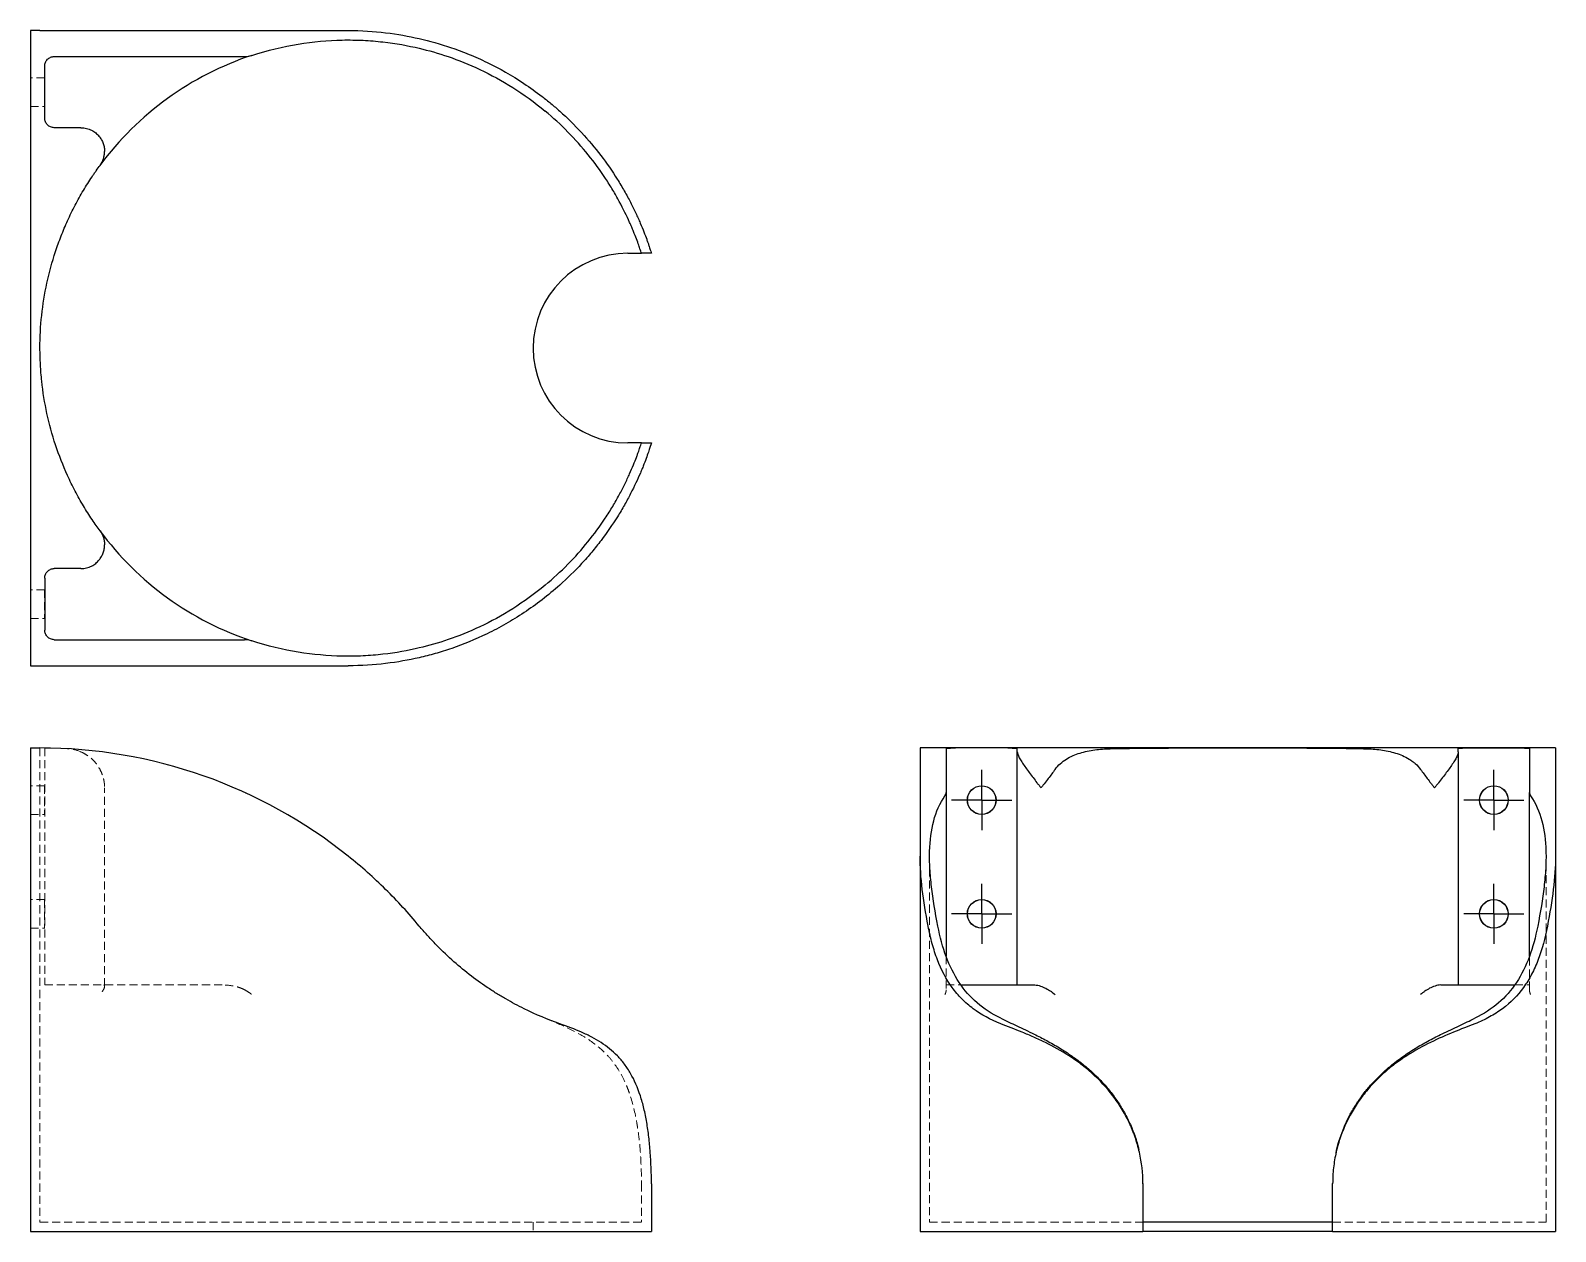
# Model space of a CAD drawing. Header units: millimetres. Extents: x 33 to 273, y 19 to 208.
import ezdxf

# ---------------------------------------------------------------- set-up
doc = ezdxf.new("R2010")
doc.units = ezdxf.units.MM
doc.linetypes.add('HIDDEN', pattern=[1.905, 1.27, -0.635])
doc.layers.add('10', color=7, linetype='Continuous')

# ---------------------------------------------------------------- blocks, each defined once
blk = doc.blocks.new('SW_CENTERMARKSYMBOL_0')
at = {"layer": '10', "color": 0}
for p, q in [((0, 2.5), (0, 4.74)), ((0, 0), (0, 2.5)), ((-2.5, 0), (-4.74, 0)), ((0, 0), (-2.5, 0)), ((0, 0), (0, -2.5)), ((0, 0), (2.5, 0)), ((2.5, 0), (4.74, 0)), ((0, -2.5), (0, -4.74))]:
    blk.add_line(p, q, dxfattribs=at)
blk = doc.blocks.new('SW_CENTERMARKSYMBOL_1')
at = {"layer": '10', "color": 0}
for p, q in [((0, 2.5), (0, 4.74)), ((0, 0), (0, 2.5)), ((-2.5, 0), (-4.74, 0)), ((0, 0), (-2.5, 0)), ((0, 0), (0, -2.5)), ((0, 0), (2.5, 0)), ((2.5, 0), (4.74, 0)), ((0, -2.5), (0, -4.74))]:
    blk.add_line(p, q, dxfattribs=at)
blk = doc.blocks.new('SW_CENTERMARKSYMBOL_2')
at = {"layer": '10', "color": 0}
for p, q in [((0, 2.5), (0, 4.74)), ((0, 0), (0, 2.5)), ((-2.5, 0), (-4.74, 0)), ((0, 0), (-2.5, 0)), ((0, 0), (0, -2.5)), ((0, 0), (2.5, 0)), ((2.5, 0), (4.74, 0)), ((0, -2.5), (0, -4.74))]:
    blk.add_line(p, q, dxfattribs=at)
blk = doc.blocks.new('SW_CENTERMARKSYMBOL_3')
at = {"layer": '10', "color": 0}
for p, q in [((0, 2.5), (0, 4.74)), ((0, 0), (0, 2.5)), ((-2.5, 0), (-4.74, 0)), ((0, 0), (-2.5, 0)), ((0, 0), (0, -2.5)), ((0, 0), (2.5, 0)), ((2.5, 0), (4.74, 0)), ((0, -2.5), (0, -4.74))]:
    blk.add_line(p, q, dxfattribs=at)

msp = doc.modelspace()

# ---------------------------------------------------------------- linework, layer by layer
at = {"color": 7, "linetype": 'Continuous', "lineweight": 25}
for p, q in [((33, 208), (33, 108)), ((34.49, 208), (33, 208)), ((34.49, 208), (83, 208)), ((35.24, 194.19), (35.24, 202.4)), ((36.73, 203.9), (66.69, 203.9)), ((38.83, 192.7), (36.73, 192.7)), ((40.93, 192.7), (38.83, 192.7)), ((127.03, 172.93), (129.15, 172.93)), ((130.72, 172.93), (129.15, 172.93)), ((129.15, 143.07), (127.03, 143.07)), ((129.15, 143.07), (130.72, 143.07)), ((38.83, 123.3), (36.73, 123.3)), ((40.93, 123.3), (38.83, 123.3)), ((35.24, 121.81), (35.24, 113.6)), ((36.73, 112.1), (66.69, 112.1)), ((33, 108), (34.49, 108)), ((34.49, 108), (83, 108)), ((33, 95.06), (33, 18.94)), ((33, 95.06), (34.49, 95.06)), ((173, 95.06), (173, 78.02)), ((223, 95.06), (173, 95.06)), ((177.1, 95.03), (177.1, 88.06)), ((186.81, 95.06), (178.6, 95.06)), ((188.3, 94.94), (188.3, 95.03)), ((188.3, 94.44), (188.3, 94.94)), ((188.3, 57.75), (188.3, 94.44)), ((273, 95.06), (223, 95.06)), ((257.7, 94.94), (257.7, 95.03)), ((257.7, 94.44), (257.7, 94.94)), ((257.7, 94.44), (257.7, 57.75)), ((259.19, 95.06), (267.4, 95.06)), ((268.9, 95.03), (268.9, 88.06)), ((273, 95.06), (273, 78.02)), ((177.1, 88.06), (177.1, 62.27)), ((268.9, 62.26), (268.9, 88.06)), ((173, 78.02), (173, 18.94)), ((273, 78.02), (273, 18.94)), ((179.45, 57.75), (191.06, 57.75)), ((254.94, 57.75), (266.6, 57.75)), ((130.72, 26.44), (130.72, 18.94)), ((208.07, 26.5), (208.07, 26.44)), ((208.07, 26.44), (208.07, 18.94)), ((237.93, 26.44), (237.93, 26.5)), ((237.93, 18.94), (237.93, 26.44)), ((237.93, 20.43), (208.07, 20.43)), ((33, 18.94), (83, 18.94)), ((83, 18.94), (130.72, 18.94)), ((173, 18.94), (208.07, 18.94)), ((237.93, 18.94), (208.07, 18.94)), ((237.93, 18.94), (273, 18.94))]:
    msp.add_line(p, q, dxfattribs=at)
at = {"color": 7, "linetype": 'HIDDEN', "lineweight": 18}
for p, q in [((35.22, 200.54), (33, 200.54)), ((35.24, 200.56), (35.22, 200.54)), ((35.22, 200.54), (35.22, 196.06)), ((33, 196.06), (35.22, 196.06)), ((35.22, 196.06), (35.24, 196.04)), ((35.22, 119.94), (33, 119.94)), ((35.24, 119.96), (35.22, 119.94)), ((35.22, 119.94), (35.22, 115.46)), ((33, 115.46), (35.22, 115.46)), ((35.22, 115.46), (35.24, 115.44)), ((34.49, 95.06), (34.49, 20.43)), ((35.24, 95.06), (35.24, 57.75)), ((35.22, 89.09), (33, 89.09)), ((35.24, 89.11), (35.22, 89.09)), ((35.22, 89.09), (35.22, 84.61)), ((44.66, 57.54), (44.66, 88.77)), ((67.85, 87.52), (70.41, 86.21)), ((33, 84.61), (35.22, 84.61)), ((35.22, 84.61), (35.24, 84.59)), ((174.49, 78.02), (174.49, 20.43)), ((271.51, 20.43), (271.51, 78.02)), ((35.22, 71.18), (33, 71.18)), ((35.24, 71.2), (35.22, 71.18)), ((35.22, 71.18), (35.22, 66.7)), ((33, 66.7), (35.22, 66.7)), ((35.22, 66.7), (35.24, 66.68)), ((177.1, 62.27), (177.1, 57)), ((268.9, 57), (268.9, 62.26)), ((35.24, 57.75), (36.73, 57.75)), ((63.16, 57.75), (36.73, 57.75)), ((177.1, 57.75), (179.45, 57.75)), ((266.6, 57.75), (268.9, 57.75)), ((129.15, 26.5), (129.15, 20.43)), ((208.05, 27.01), (208.07, 26.5)), ((237.93, 26.5), (237.93, 26.6)), ((34.49, 20.43), (129.15, 20.43)), ((112.1, 20.43), (112.1, 18.94)), ((174.49, 20.43), (208.07, 20.43)), ((237.93, 20.43), (271.51, 20.43))]:
    msp.add_line(p, q, dxfattribs=at)
at = {"color": 7, "linetype": 'Continuous', "lineweight": 25}
for centre, radius in [((182.7, 86.85), 2.26), ((182.7, 86.85), 2.24), ((263.3, 86.85), 2.26), ((263.3, 86.85), 2.24), ((182.7, 68.94), 2.26), ((182.7, 68.94), 2.24), ((263.3, 68.94), 2.26), ((263.3, 68.94), 2.24)]:
    msp.add_circle(centre, radius, dxfattribs=at)
for centre, radius, start, end in [((83, 158), 48.51, 108.1949, 143.64), ((127.03, 158), 14.93, 90, 270), ((83, 158), 48.51, 216.36, 251.8051), ((34.49, 17.49), 77.57, 51.2954, 90)]:
    msp.add_arc(centre, radius, start, end, dxfattribs=at)
at = {"color": 7, "linetype": 'HIDDEN', "lineweight": 18}
msp.add_arc((38.49, 88.77), 6.18, 66.6854, 86.7924, dxfattribs=at)
at = {"color": 7, "linetype": 'Continuous', "lineweight": 25}
for points, knots in [([(67.85, 204.08), (70.33, 204.9), (72.75, 205.47), (77.49, 206.25), (79.8, 206.45), (82.6, 206.51), (83.16, 206.51), (84.26, 206.49), (84.8, 206.48), (86.41, 206.4), (87.45, 206.31), (90.49, 205.97), (92.4, 205.62), (94.19, 205.2)], [0, 0, 0, 0, 0.25, 0.25, 0.5, 0.5, 0.5625, 0.5625, 0.625, 0.625, 0.75, 0.75, 1, 1, 1, 1]), ([(83, 208), (85.07, 208), (87.03, 207.87), (90.76, 207.43), (92.52, 207.11), (94.19, 206.73)], [0, 0, 0, 0, 0.5, 0.5, 1, 1, 1, 1]), ([(94.19, 206.73), (95.78, 206.37), (97.48, 205.89), (100.16, 204.97), (101.08, 204.63), (102.48, 204.05), (102.96, 203.85), (103.91, 203.42), (104.4, 203.19), (106.81, 202.02), (108.74, 200.93), (111.61, 199.02), (112.56, 198.35), (113.97, 197.26), (114.44, 196.88), (115.37, 196.11), (115.83, 195.72), (116.28, 195.31)], [0, 0, 0, 0, 0.25, 0.25, 0.375, 0.375, 0.4375, 0.4375, 0.5, 0.5, 0.75, 0.75, 0.875, 0.875, 0.9375, 0.9375, 1, 1, 1, 1]), ([(94.19, 205.2), (95.63, 204.86), (97.15, 204.43), (100.33, 203.34), (102, 202.67), (105.46, 201.04), (107.19, 200.1), (110.62, 197.93), (112.33, 196.7), (113.99, 195.31)], [0, 0, 0, 0, 0.25, 0.25, 0.5, 0.5, 0.75, 0.75, 1, 1, 1, 1]), ([(35.24, 202.4), (35.24, 202.5), (35.25, 202.6), (35.29, 202.79), (35.32, 202.88), (35.39, 203.06), (35.44, 203.15), (35.54, 203.31), (35.61, 203.39), (35.81, 203.6), (35.98, 203.71), (36.34, 203.86), (36.53, 203.9), (36.73, 203.9)], [0, 0, 0, 0, 0.125, 0.125, 0.25, 0.25, 0.375, 0.375, 0.5, 0.5, 0.75, 0.75, 1, 1, 1, 1]), ([(129.15, 172.93), (129.15, 172.93), (129.09, 173.12), (128.93, 173.6), (128.9, 173.7), (128.81, 173.94), (128.77, 174.07), (128.62, 174.49), (128.5, 174.82), (128.23, 175.54), (128.07, 175.94), (127.8, 176.59), (127.71, 176.82), (127.51, 177.29), (127.4, 177.54), (126.84, 178.79), (126.3, 179.9), (125.35, 181.66), (125.01, 182.27), (124.28, 183.49), (123.89, 184.11), (122.66, 185.96), (121.76, 187.21), (119.79, 189.65), (118.72, 190.86), (116.45, 193.17), (115.25, 194.27), (113.99, 195.31)], [0, 0, 0, 0, 0.125, 0.125, 0.15625, 0.15625, 0.1875, 0.1875, 0.25, 0.25, 0.3125, 0.3125, 0.34375, 0.34375, 0.375, 0.375, 0.5, 0.5, 0.5625, 0.5625, 0.625, 0.625, 0.75, 0.75, 0.875, 0.875, 1, 1, 1, 1]), ([(116.28, 195.31), (118.71, 193.15), (120.87, 190.79), (123.69, 187.1), (124.55, 185.85), (125.73, 183.97), (126.11, 183.34), (126.8, 182.13), (127.12, 181.53), (127.72, 180.37), (128, 179.8), (128.39, 178.98), (128.51, 178.71), (128.75, 178.18), (128.86, 177.93), (129.38, 176.7), (129.71, 175.84), (130.04, 174.95), (130.1, 174.78), (130.21, 174.46), (130.26, 174.32), (130.4, 173.9), (130.48, 173.67), (130.6, 173.3), (130.65, 173.16), (130.71, 172.97), (130.72, 172.93), (130.72, 172.93)], [0, 0, 0, 0, 0.25, 0.25, 0.375, 0.375, 0.4375, 0.4375, 0.5, 0.5, 0.5625, 0.5625, 0.59375, 0.59375, 0.625, 0.625, 0.75, 0.75, 0.78125, 0.78125, 0.8125, 0.8125, 0.875, 0.875, 0.9375, 0.9375, 1, 1, 1, 1]), ([(36.73, 192.7), (36.63, 192.7), (36.54, 192.71), (36.35, 192.75), (36.25, 192.78), (36.07, 192.85), (35.98, 192.9), (35.82, 193.01), (35.75, 193.07), (35.54, 193.28), (35.43, 193.44), (35.28, 193.8), (35.24, 194), (35.24, 194.19)], [0, 0, 0, 0, 0.125, 0.125, 0.25, 0.25, 0.375, 0.375, 0.5, 0.5, 0.75, 0.75, 1, 1, 1, 1]), ([(40.93, 192.7), (41.25, 192.7), (41.55, 192.66), (42.12, 192.52), (42.38, 192.42), (42.86, 192.18), (43.07, 192.04), (43.46, 191.72), (43.63, 191.55), (43.93, 191.2), (44.06, 191.01), (44.28, 190.62), (44.38, 190.42), (44.52, 190.02), (44.57, 189.81), (44.63, 189.5), (44.64, 189.39), (44.66, 189.18), (44.66, 189.08), (44.66, 188.97)], [0, 0, 0, 0, 0.125, 0.125, 0.25, 0.25, 0.375, 0.375, 0.5, 0.5, 0.625, 0.625, 0.75, 0.75, 0.875, 0.875, 0.9375, 0.9375, 1, 1, 1, 1]), ([(43.94, 186.76), (44.19, 187.1), (44.36, 187.46), (44.54, 188.01), (44.59, 188.2), (44.63, 188.49), (44.64, 188.58), (44.66, 188.78), (44.66, 188.87), (44.66, 188.97)], [0, 0, 0, 0, 0.5, 0.5, 0.75, 0.75, 0.875, 0.875, 1, 1, 1, 1]), ([(38.83, 178.06), (39.21, 178.88), (39.61, 179.7), (40.44, 181.28), (40.87, 182.06), (41.54, 183.19), (41.77, 183.56), (42.23, 184.28), (42.46, 184.63), (42.79, 185.14), (42.9, 185.3), (43.12, 185.62), (43.23, 185.78), (43.55, 186.23), (43.75, 186.51), (43.94, 186.76)], [0, 0, 0, 0, 0.25, 0.25, 0.5, 0.5, 0.625, 0.625, 0.75, 0.75, 0.8125, 0.8125, 0.875, 0.875, 1, 1, 1, 1]), ([(34.49, 158), (34.49, 161.47), (34.86, 164.88), (35.95, 169.91), (36.4, 171.57), (37.21, 174.03), (37.51, 174.85), (38.14, 176.47), (38.47, 177.27), (38.83, 178.06)], [0, 0, 0, 0, 0.5, 0.5, 0.75, 0.75, 0.875, 0.875, 1, 1, 1, 1]), ([(38.83, 137.94), (37.4, 141.11), (36.32, 144.36), (35.23, 149.39), (34.96, 151.08), (34.68, 153.67), (34.61, 154.53), (34.52, 156.26), (34.49, 157.13), (34.49, 158)], [0, 0, 0, 0, 0.5, 0.5, 0.75, 0.75, 0.875, 0.875, 1, 1, 1, 1]), ([(113.99, 120.69), (115.25, 121.73), (116.44, 122.83), (118.69, 125.11), (119.75, 126.3), (121.71, 128.73), (122.62, 129.97), (123.86, 131.85), (124.26, 132.48), (124.99, 133.7), (125.33, 134.31), (125.97, 135.48), (126.26, 136.05), (126.67, 136.88), (126.8, 137.15), (127.05, 137.69), (127.17, 137.95), (127.73, 139.21), (128.08, 140.08), (128.43, 140.99), (128.49, 141.16), (128.61, 141.49), (128.67, 141.64), (128.82, 142.07), (128.9, 142.31), (129.09, 142.88), (129.15, 143.07), (129.15, 143.07)], [0, 0, 0, 0, 0.125, 0.125, 0.25, 0.25, 0.375, 0.375, 0.4375, 0.4375, 0.5, 0.5, 0.5625, 0.5625, 0.59375, 0.59375, 0.625, 0.625, 0.75, 0.75, 0.78125, 0.78125, 0.8125, 0.8125, 0.875, 0.875, 1, 1, 1, 1]), ([(130.72, 143.07), (130.72, 143.07), (130.66, 142.89), (130.51, 142.43), (130.48, 142.32), (130.4, 142.09), (130.36, 141.97), (130.22, 141.56), (130.11, 141.24), (129.85, 140.54), (129.71, 140.15), (129.45, 139.51), (129.37, 139.28), (129.18, 138.82), (129.08, 138.58), (128.55, 137.35), (128.04, 136.26), (127.29, 134.8), (127.14, 134.51), (126.81, 133.91), (126.65, 133.6), (126.12, 132.69), (125.76, 132.07), (124.59, 130.21), (123.73, 128.96), (122.32, 127.11), (121.83, 126.49), (120.81, 125.27), (120.28, 124.67), (118.65, 122.9), (117.49, 121.77), (116.28, 120.69)], [0, 0, 0, 0, 0.125, 0.125, 0.15625, 0.15625, 0.1875, 0.1875, 0.25, 0.25, 0.3125, 0.3125, 0.34375, 0.34375, 0.375, 0.375, 0.5, 0.5, 0.53125, 0.53125, 0.5625, 0.5625, 0.625, 0.625, 0.75, 0.75, 0.8125, 0.8125, 0.875, 0.875, 1, 1, 1, 1]), ([(43.94, 129.24), (43.75, 129.49), (43.55, 129.77), (43.13, 130.36), (42.91, 130.68), (42.24, 131.7), (41.78, 132.42), (40.88, 133.92), (40.44, 134.7), (39.61, 136.3), (39.21, 137.11), (38.83, 137.94)], [0, 0, 0, 0, 0.125, 0.125, 0.25, 0.25, 0.5, 0.5, 0.75, 0.75, 1, 1, 1, 1]), ([(43.94, 129.24), (44.19, 128.9), (44.36, 128.54), (44.54, 127.99), (44.59, 127.8), (44.63, 127.51), (44.64, 127.42), (44.66, 127.22), (44.66, 127.13), (44.66, 127.03)], [0, 0, 0, 0, 0.5, 0.5, 0.75, 0.75, 0.875, 0.875, 1, 1, 1, 1]), ([(40.93, 123.3), (41.25, 123.3), (41.55, 123.34), (42.12, 123.48), (42.38, 123.58), (42.86, 123.82), (43.07, 123.96), (43.46, 124.28), (43.63, 124.45), (43.93, 124.8), (44.06, 124.99), (44.28, 125.38), (44.38, 125.58), (44.52, 125.98), (44.57, 126.19), (44.63, 126.5), (44.64, 126.61), (44.66, 126.82), (44.66, 126.92), (44.66, 127.03)], [0, 0, 0, 0, 0.125, 0.125, 0.25, 0.25, 0.375, 0.375, 0.5, 0.5, 0.625, 0.625, 0.75, 0.75, 0.875, 0.875, 0.9375, 0.9375, 1, 1, 1, 1]), ([(35.24, 121.81), (35.24, 121.9), (35.25, 122), (35.29, 122.19), (35.32, 122.29), (35.39, 122.47), (35.44, 122.55), (35.54, 122.72), (35.61, 122.79), (35.81, 123), (35.98, 123.11), (36.34, 123.26), (36.53, 123.3), (36.73, 123.3)], [0, 0, 0, 0, 0.125, 0.125, 0.25, 0.25, 0.375, 0.375, 0.5, 0.5, 0.75, 0.75, 1, 1, 1, 1]), ([(116.28, 120.69), (114.47, 119.07), (112.59, 117.63), (109.72, 115.73), (108.76, 115.13), (107.31, 114.3), (106.82, 114.04), (105.85, 113.52), (105.36, 113.28), (102.95, 112.1), (101.08, 111.35), (98.4, 110.42), (97.52, 110.15), (96.24, 109.78), (95.82, 109.67), (95, 109.46), (94.59, 109.36), (94.19, 109.27)], [0, 0, 0, 0, 0.25, 0.25, 0.375, 0.375, 0.4375, 0.4375, 0.5, 0.5, 0.75, 0.75, 0.875, 0.875, 0.9375, 0.9375, 1, 1, 1, 1]), ([(113.99, 120.69), (112.33, 119.3), (110.62, 118.07), (107.19, 115.9), (105.45, 114.96), (102, 113.33), (100.33, 112.66), (97.15, 111.57), (95.63, 111.14), (94.19, 110.8)], [0, 0, 0, 0, 0.25, 0.25, 0.5, 0.5, 0.75, 0.75, 1, 1, 1, 1]), ([(36.73, 112.1), (36.63, 112.1), (36.54, 112.11), (36.35, 112.15), (36.25, 112.18), (36.07, 112.26), (35.98, 112.3), (35.82, 112.41), (35.75, 112.47), (35.54, 112.68), (35.43, 112.85), (35.28, 113.2), (35.24, 113.4), (35.24, 113.6)], [0, 0, 0, 0, 0.125, 0.125, 0.25, 0.25, 0.375, 0.375, 0.5, 0.5, 0.75, 0.75, 1, 1, 1, 1]), ([(94.19, 110.8), (92.4, 110.38), (90.49, 110.03), (87.45, 109.69), (86.41, 109.6), (84.8, 109.52), (84.26, 109.51), (83.16, 109.49), (82.6, 109.49), (79.8, 109.55), (77.49, 109.75), (72.75, 110.53), (70.33, 111.1), (67.85, 111.92)], [0, 0, 0, 0, 0.25, 0.25, 0.375, 0.375, 0.4375, 0.4375, 0.5, 0.5, 0.75, 0.75, 1, 1, 1, 1]), ([(94.19, 109.27), (92.52, 108.89), (90.76, 108.57), (87.03, 108.13), (85.07, 108), (83, 108)], [0, 0, 0, 0, 0.5, 0.5, 1, 1, 1, 1]), ([(177.1, 95.03), (177.1, 95.03), (177.11, 95.03), (177.15, 95.04), (177.18, 95.04), (177.26, 95.04), (177.3, 95.05), (177.41, 95.05), (177.47, 95.05), (177.68, 95.05), (177.85, 95.05), (178.2, 95.06), (178.4, 95.06), (178.6, 95.06)], [0, 0, 0, 0, 0.125, 0.125, 0.25, 0.25, 0.375, 0.375, 0.5, 0.5, 0.75, 0.75, 1, 1, 1, 1]), ([(186.81, 95.06), (186.9, 95.06), (187, 95.06), (187.19, 95.06), (187.29, 95.06), (187.47, 95.05), (187.55, 95.05), (187.72, 95.05), (187.79, 95.05), (188, 95.05), (188.11, 95.05), (188.26, 95.04), (188.3, 95.03), (188.3, 95.03)], [0, 0, 0, 0, 0.125, 0.125, 0.25, 0.25, 0.375, 0.375, 0.5, 0.5, 0.75, 0.75, 1, 1, 1, 1]), ([(188.3, 94.44), (188.3, 94.31), (188.34, 94.14), (188.48, 93.78), (188.58, 93.58), (188.82, 93.15), (188.96, 92.92), (189.28, 92.44), (189.45, 92.2), (189.8, 91.7), (189.99, 91.44), (190.38, 90.92), (190.58, 90.66), (190.98, 90.12), (191.19, 89.85), (191.5, 89.45), (191.61, 89.32), (191.82, 89.04), (191.92, 88.91), (192.03, 88.77)], [0, 0, 0, 0, 0.125, 0.125, 0.25, 0.25, 0.375, 0.375, 0.5, 0.5, 0.625, 0.625, 0.75, 0.75, 0.875, 0.875, 0.9375, 0.9375, 1, 1, 1, 1]), ([(194.24, 91.68), (194.49, 92.02), (194.77, 92.32), (195.36, 92.85), (195.68, 93.09), (196.7, 93.72), (197.42, 94.02), (198.92, 94.49), (199.7, 94.65), (201.3, 94.86), (202.11, 94.92), (202.94, 94.94)], [0, 0, 0, 0, 0.125, 0.125, 0.25, 0.25, 0.5, 0.5, 0.75, 0.75, 1, 1, 1, 1]), ([(202.94, 94.94), (206.11, 95.02), (209.36, 95.04), (214.39, 95.06), (216.08, 95.06), (218.67, 95.06), (219.53, 95.06), (221.26, 95.06), (222.13, 95.06), (223, 95.06)], [0, 0, 0, 0, 0.5, 0.5, 0.75, 0.75, 0.875, 0.875, 1, 1, 1, 1]), ([(223, 95.06), (226.47, 95.06), (229.88, 95.06), (234.91, 95.05), (236.57, 95.04), (239.03, 95.01), (239.85, 95), (241.47, 94.97), (242.27, 94.96), (243.06, 94.94)], [0, 0, 0, 0, 0.5, 0.5, 0.75, 0.75, 0.875, 0.875, 1, 1, 1, 1]), ([(243.06, 94.94), (243.88, 94.92), (244.7, 94.86), (246.28, 94.65), (247.06, 94.49), (248.19, 94.15), (248.56, 94.01), (249.28, 93.69), (249.63, 93.51), (250.14, 93.2), (250.3, 93.09), (250.62, 92.85), (250.78, 92.73), (251.23, 92.32), (251.51, 92.02), (251.76, 91.68)], [0, 0, 0, 0, 0.25, 0.25, 0.5, 0.5, 0.625, 0.625, 0.75, 0.75, 0.8125, 0.8125, 0.875, 0.875, 1, 1, 1, 1]), ([(257.7, 94.44), (257.7, 94.31), (257.66, 94.14), (257.52, 93.78), (257.42, 93.58), (257.18, 93.15), (257.04, 92.92), (256.72, 92.44), (256.55, 92.2), (256.2, 91.7), (256.01, 91.44), (255.62, 90.92), (255.42, 90.66), (255.02, 90.12), (254.81, 89.85), (254.5, 89.45), (254.39, 89.32), (254.18, 89.04), (254.08, 88.91), (253.97, 88.77)], [0, 0, 0, 0, 0.125, 0.125, 0.25, 0.25, 0.375, 0.375, 0.5, 0.5, 0.625, 0.625, 0.75, 0.75, 0.875, 0.875, 0.9375, 0.9375, 1, 1, 1, 1]), ([(257.7, 95.03), (257.7, 95.03), (257.71, 95.03), (257.75, 95.04), (257.78, 95.04), (257.85, 95.04), (257.9, 95.05), (258.01, 95.05), (258.07, 95.05), (258.28, 95.05), (258.44, 95.05), (258.8, 95.06), (259, 95.06), (259.19, 95.06)], [0, 0, 0, 0, 0.125, 0.125, 0.25, 0.25, 0.375, 0.375, 0.5, 0.5, 0.75, 0.75, 1, 1, 1, 1]), ([(267.4, 95.06), (267.5, 95.06), (267.6, 95.06), (267.79, 95.06), (267.88, 95.06), (268.06, 95.05), (268.15, 95.05), (268.31, 95.05), (268.39, 95.05), (268.6, 95.05), (268.71, 95.05), (268.86, 95.04), (268.9, 95.03), (268.9, 95.03)], [0, 0, 0, 0, 0.125, 0.125, 0.25, 0.25, 0.375, 0.375, 0.5, 0.5, 0.75, 0.75, 1, 1, 1, 1]), ([(194.24, 91.68), (193.9, 91.21), (193.54, 90.73), (192.99, 90.01), (192.8, 89.76), (192.51, 89.39), (192.42, 89.27), (192.22, 89.02), (192.13, 88.89), (192.03, 88.77)], [0, 0, 0, 0, 0.5, 0.5, 0.75, 0.75, 0.875, 0.875, 1, 1, 1, 1]), ([(251.76, 91.68), (252.1, 91.21), (252.46, 90.73), (253.01, 90.01), (253.2, 89.76), (253.49, 89.39), (253.58, 89.27), (253.78, 89.02), (253.87, 88.89), (253.97, 88.77)], [0, 0, 0, 0, 0.5, 0.5, 0.75, 0.75, 0.875, 0.875, 1, 1, 1, 1]), ([(175.8, 67.02), (175.38, 69.19), (175.03, 71.25), (174.69, 74.19), (174.6, 75.14), (174.52, 76.54), (174.51, 76.99), (174.49, 77.9), (174.49, 78.34), (174.55, 80.52), (174.75, 82.11), (175.53, 85.03), (176.1, 86.34), (176.92, 87.52)], [0, 0, 0, 0, 0.25, 0.25, 0.375, 0.375, 0.4375, 0.4375, 0.5, 0.5, 0.75, 0.75, 1, 1, 1, 1]), ([(269.08, 87.52), (269.9, 86.34), (270.47, 85.03), (271.25, 82.11), (271.45, 80.52), (271.51, 78.34), (271.51, 77.9), (271.49, 76.99), (271.48, 76.54), (271.4, 75.14), (271.31, 74.19), (270.97, 71.25), (270.62, 69.19), (270.2, 67.02)], [0, 0, 0, 0, 0.25, 0.25, 0.5, 0.5, 0.5625, 0.5625, 0.625, 0.625, 0.75, 0.75, 1, 1, 1, 1]), ([(94.19, 67.02), (92.52, 69.03), (90.76, 70.95), (87.03, 74.62), (85.07, 76.37), (83, 78.02)], [0, 0, 0, 0, 0.5, 0.5, 1, 1, 1, 1]), ([(174.27, 67.02), (173.89, 69.03), (173.57, 70.95), (173.13, 74.62), (173, 76.37), (173, 78.02)], [0, 0, 0, 0, 0.5, 0.5, 1, 1, 1, 1]), ([(273, 78.02), (273, 76.37), (272.87, 74.62), (272.43, 70.95), (272.11, 69.03), (271.73, 67.02)], [0, 0, 0, 0, 0.5, 0.5, 1, 1, 1, 1]), ([(116.28, 51.64), (114.47, 52.28), (112.59, 53.06), (109.72, 54.47), (108.76, 54.99), (107.31, 55.82), (106.82, 56.12), (105.85, 56.72), (105.36, 57.04), (102.95, 58.66), (101.08, 60.1), (98.4, 62.52), (97.52, 63.36), (96.24, 64.69), (95.82, 65.14), (95, 66.07), (94.59, 66.54), (94.19, 67.02)], [0, 0, 0, 0, 0.25, 0.25, 0.375, 0.375, 0.4375, 0.4375, 0.5, 0.5, 0.75, 0.75, 0.875, 0.875, 0.9375, 0.9375, 1, 1, 1, 1]), ([(185.69, 51.64), (184.07, 52.28), (182.63, 53.06), (180.73, 54.47), (180.13, 54.99), (179.3, 55.82), (179.04, 56.12), (178.52, 56.72), (178.28, 57.04), (177.1, 58.66), (176.35, 60.1), (175.42, 62.52), (175.15, 63.36), (174.78, 64.69), (174.67, 65.14), (174.46, 66.07), (174.36, 66.54), (174.27, 67.02)], [0, 0, 0, 0, 0.25, 0.25, 0.375, 0.375, 0.4375, 0.4375, 0.5, 0.5, 0.75, 0.75, 0.875, 0.875, 0.9375, 0.9375, 1, 1, 1, 1]), ([(185.69, 52.51), (184.3, 53.19), (183.07, 53.99), (180.9, 55.86), (179.96, 56.93), (178.33, 59.39), (177.66, 60.74), (176.57, 63.69), (176.14, 65.29), (175.8, 67.02)], [0, 0, 0, 0, 0.25, 0.25, 0.5, 0.5, 0.75, 0.75, 1, 1, 1, 1]), ([(271.73, 67.02), (271.37, 65.1), (270.89, 63.34), (269.97, 60.93), (269.63, 60.16), (269.05, 59.07), (268.85, 58.71), (268.42, 58.02), (268.19, 57.69), (267.02, 56.07), (265.93, 54.96), (264.02, 53.54), (263.35, 53.11), (262.26, 52.52), (261.88, 52.33), (261.11, 51.97), (260.72, 51.8), (260.31, 51.64)], [0, 0, 0, 0, 0.25, 0.25, 0.375, 0.375, 0.4375, 0.4375, 0.5, 0.5, 0.75, 0.75, 0.875, 0.875, 0.9375, 0.9375, 1, 1, 1, 1]), ([(270.2, 67.02), (269.86, 65.29), (269.43, 63.69), (268.34, 60.74), (267.67, 59.39), (266.04, 56.93), (265.1, 55.85), (262.93, 53.99), (261.7, 53.19), (260.31, 52.51)], [0, 0, 0, 0, 0.25, 0.25, 0.5, 0.5, 0.75, 0.75, 1, 1, 1, 1]), ([(191.06, 57.75), (191.21, 57.75), (191.36, 57.73), (191.66, 57.67), (191.81, 57.63), (192.26, 57.49), (192.54, 57.36), (193.08, 57.08), (193.33, 56.92), (193.69, 56.68), (193.8, 56.59), (194.03, 56.42), (194.14, 56.34), (194.24, 56.25)], [0, 0, 0, 0, 0.125, 0.125, 0.25, 0.25, 0.5, 0.5, 0.75, 0.75, 0.875, 0.875, 1, 1, 1, 1]), ([(254.94, 57.75), (254.79, 57.75), (254.64, 57.73), (254.34, 57.67), (254.19, 57.63), (253.74, 57.49), (253.46, 57.36), (252.92, 57.08), (252.67, 56.92), (252.31, 56.68), (252.2, 56.59), (251.97, 56.42), (251.86, 56.34), (251.76, 56.25)], [0, 0, 0, 0, 0.125, 0.125, 0.25, 0.25, 0.5, 0.5, 0.75, 0.75, 0.875, 0.875, 1, 1, 1, 1]), ([(130.72, 26.44), (130.72, 28.13), (130.66, 29.79), (130.51, 31.82), (130.48, 32.22), (130.4, 33.02), (130.36, 33.42), (130.22, 34.61), (130.11, 35.38), (129.85, 36.87), (129.71, 37.59), (129.45, 38.64), (129.37, 38.98), (129.18, 39.66), (129.08, 39.99), (128.55, 41.61), (128.04, 42.77), (127.29, 44.08), (127.14, 44.33), (126.81, 44.82), (126.65, 45.06), (126.12, 45.76), (125.76, 46.18), (124.59, 47.38), (123.73, 48.07), (122.32, 48.98), (121.83, 49.27), (120.81, 49.8), (120.28, 50.06), (118.65, 50.78), (117.49, 51.22), (116.28, 51.64)], [0, 0, 0, 0, 0.125, 0.125, 0.15625, 0.15625, 0.1875, 0.1875, 0.25, 0.25, 0.3125, 0.3125, 0.34375, 0.34375, 0.375, 0.375, 0.5, 0.5, 0.53125, 0.53125, 0.5625, 0.5625, 0.625, 0.625, 0.75, 0.75, 0.8125, 0.8125, 0.875, 0.875, 1, 1, 1, 1]), ([(185.69, 52.51), (186.52, 52.11), (188.19, 51.32), (190.66, 50.17), (192.92, 49.01), (194.92, 47.87), (196.77, 46.68), (198.41, 45.46), (199.87, 44.24), (201.28, 42.89), (202.61, 41.41), (203.83, 39.81), (204.93, 38.1), (205.9, 36.27), (206.69, 34.37), (207.19, 32.88), (207.37, 32.03), (207.42, 31.82)], [0, 0, 0, 0, 0.112439, 0.224854, 0.302134, 0.379494, 0.456707, 0.514542, 0.572369, 0.631624, 0.690873, 0.748806, 0.806735, 0.866707, 0.926677, 0.9819, 1, 1, 1, 1]), ([(208.07, 26.44), (208.07, 28.13), (207.89, 29.79), (207.43, 31.82), (207.32, 32.22), (207.09, 33.02), (206.97, 33.42), (206.56, 34.61), (206.24, 35.38), (205.54, 36.87), (205.15, 37.59), (204.51, 38.64), (204.28, 38.98), (203.82, 39.66), (203.58, 39.99), (202.35, 41.61), (201.26, 42.77), (199.8, 44.08), (199.51, 44.33), (198.91, 44.82), (198.6, 45.06), (197.69, 45.76), (197.07, 46.18), (195.21, 47.38), (193.96, 48.07), (192.11, 48.98), (191.49, 49.27), (190.27, 49.8), (189.67, 50.06), (187.9, 50.78), (186.77, 51.22), (185.69, 51.64)], [0, 0, 0, 0, 0.125, 0.125, 0.15625, 0.15625, 0.1875, 0.1875, 0.25, 0.25, 0.3125, 0.3125, 0.34375, 0.34375, 0.375, 0.375, 0.5, 0.5, 0.53125, 0.53125, 0.5625, 0.5625, 0.625, 0.625, 0.75, 0.75, 0.8125, 0.8125, 0.875, 0.875, 1, 1, 1, 1]), ([(260.31, 51.64), (258.15, 50.79), (255.79, 49.91), (252.1, 48.1), (250.85, 47.42), (248.97, 46.21), (248.34, 45.78), (247.13, 44.86), (246.53, 44.37), (245.37, 43.33), (244.8, 42.78), (243.98, 41.9), (243.71, 41.6), (243.18, 40.98), (242.93, 40.66), (241.7, 39.05), (240.84, 37.66), (239.95, 35.79), (239.78, 35.41), (239.46, 34.63), (239.32, 34.24), (238.9, 33.05), (238.67, 32.25), (238.3, 30.63), (238.16, 29.8), (237.97, 28.14), (237.93, 27.29), (237.93, 26.44)], [0, 0, 0, 0, 0.25, 0.25, 0.375, 0.375, 0.4375, 0.4375, 0.5, 0.5, 0.5625, 0.5625, 0.59375, 0.59375, 0.625, 0.625, 0.75, 0.75, 0.78125, 0.78125, 0.8125, 0.8125, 0.875, 0.875, 0.9375, 0.9375, 1, 1, 1, 1]), ([(238.46, 31.29), (238.5, 31.5), (238.66, 32.31), (239.08, 33.68), (239.71, 35.38), (240.47, 37.01), (241.36, 38.58), (242.36, 40.08), (243.46, 41.49), (244.65, 42.81), (245.91, 44.04), (247.42, 45.34), (249.17, 46.65), (251.17, 47.93), (253.18, 49.07), (255.43, 50.21), (257.87, 51.34), (259.5, 52.12), (260.31, 52.51)], [0, 0, 0, 0, 0.01783, 0.069343, 0.119363, 0.169385, 0.2208, 0.272217, 0.323415, 0.374616, 0.427026, 0.47944, 0.554418, 0.629418, 0.706443, 0.783485, 0.891414, 1, 1, 1, 1])]:
    msp.add_open_spline(points, degree=3, knots=knots, dxfattribs=at)
for points in [[(66.69, 203.9), (67.09, 203.9), (67.47, 203.96), (67.85, 204.08)], [(67.85, 111.92), (67.47, 112.04), (67.09, 112.1), (66.69, 112.1)], [(176.92, 87.52), (177.04, 87.7), (177.1, 87.88), (177.1, 88.06)], [(268.9, 88.06), (268.9, 87.88), (268.96, 87.7), (269.08, 87.52)]]:
    msp.add_open_spline(points, degree=3, dxfattribs=at)
at = {"color": 7, "linetype": 'HIDDEN', "lineweight": 18}
for points, knots in [([(35.24, 95.06), (35.24, 95.06), (35.25, 95.06), (35.29, 95.06), (35.32, 95.06), (35.39, 95.05), (35.44, 95.05), (35.54, 95.05), (35.61, 95.05), (35.81, 95.05), (35.98, 95.05), (36.34, 95.04), (36.53, 95.03), (36.73, 95.03)], [0, 0, 0, 0, 0.125, 0.125, 0.25, 0.25, 0.375, 0.375, 0.5, 0.5, 0.75, 0.75, 1, 1, 1, 1]), ([(40.93, 94.44), (41.25, 94.31), (41.55, 94.14), (42.12, 93.78), (42.38, 93.58), (42.86, 93.15), (43.07, 92.92), (43.46, 92.44), (43.63, 92.2), (43.93, 91.7), (44.06, 91.44), (44.28, 90.92), (44.38, 90.66), (44.52, 90.12), (44.57, 89.85), (44.63, 89.45), (44.64, 89.32), (44.66, 89.04), (44.66, 88.91), (44.66, 88.77)], [0, 0, 0, 0, 0.125, 0.125, 0.25, 0.25, 0.375, 0.375, 0.5, 0.5, 0.625, 0.625, 0.75, 0.75, 0.875, 0.875, 0.9375, 0.9375, 1, 1, 1, 1]), ([(44.53, 57.75), (44.57, 57.75), (44.61, 57.73), (44.65, 57.67), (44.66, 57.63), (44.67, 57.49), (44.64, 57.36), (44.52, 57.08), (44.44, 56.92), (44.28, 56.68), (44.22, 56.59), (44.09, 56.42), (44.01, 56.34), (43.94, 56.25)], [0, 0, 0, 0, 0.125, 0.125, 0.25, 0.25, 0.5, 0.5, 0.75, 0.75, 0.875, 0.875, 1, 1, 1, 1]), ([(66.69, 57), (66.42, 57.15), (66.14, 57.26), (65.56, 57.45), (65.27, 57.52), (64.37, 57.69), (63.77, 57.75), (63.16, 57.75)], [0, 0, 0, 0, 0.25, 0.25, 0.5, 0.5, 1, 1, 1, 1]), ([(66.69, 57), (66.89, 56.88), (67.09, 56.76), (67.48, 56.51), (67.67, 56.38), (67.85, 56.25)], [0, 0, 0, 0, 0.5, 0.5, 1, 1, 1, 1]), ([(177.1, 57), (177.1, 56.88), (177.09, 56.76), (177.03, 56.51), (176.98, 56.38), (176.92, 56.25)], [0, 0, 0, 0, 0.5, 0.5, 1, 1, 1, 1]), ([(268.9, 57), (268.9, 56.88), (268.91, 56.76), (268.97, 56.51), (269.02, 56.38), (269.08, 56.25)], [0, 0, 0, 0, 0.5, 0.5, 1, 1, 1, 1]), ([(113.99, 52.51), (115.25, 52), (116.44, 51.49), (118.69, 50.42), (119.75, 49.85), (121.71, 48.57), (122.62, 47.85), (123.86, 46.61), (124.26, 46.16), (124.99, 45.22), (125.33, 44.72), (125.97, 43.67), (126.26, 43.11), (126.67, 42.21), (126.8, 41.91), (127.05, 41.28), (127.17, 40.96), (127.73, 39.31), (128.08, 37.9), (128.43, 36.01), (128.49, 35.62), (128.61, 34.84), (128.67, 34.43), (128.82, 33.22), (128.9, 32.4), (129.09, 29.92), (129.15, 28.23), (129.15, 26.5)], [0, 0, 0, 0, 0.125, 0.125, 0.25, 0.25, 0.375, 0.375, 0.4375, 0.4375, 0.5, 0.5, 0.5625, 0.5625, 0.59375, 0.59375, 0.625, 0.625, 0.75, 0.75, 0.78125, 0.78125, 0.8125, 0.8125, 0.875, 0.875, 1, 1, 1, 1])]:
    msp.add_open_spline(points, degree=3, knots=knots, dxfattribs=at)
msp.add_open_spline([(66.69, 88.06), (67.09, 87.88), (67.47, 87.7), (67.85, 87.52)], degree=3, dxfattribs=at)

# ---------------------------------------------------------------- block references
at = {"layer": '10'}
for name, p in [('SW_CENTERMARKSYMBOL_2', (182.7, 86.85)), ('SW_CENTERMARKSYMBOL_0', (263.3, 86.85)), ('SW_CENTERMARKSYMBOL_3', (182.7, 68.94)), ('SW_CENTERMARKSYMBOL_1', (263.3, 68.94))]:
    msp.add_blockref(name, p, dxfattribs=at)

doc.saveas('drawing.dxf')
